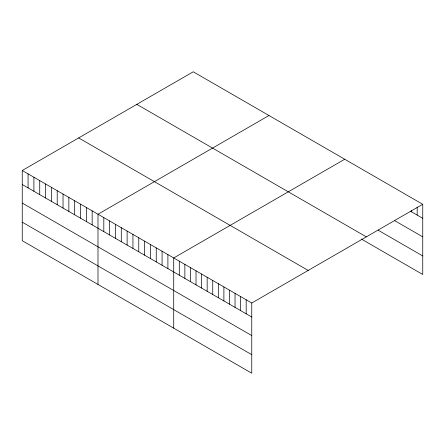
<?xml version="1.0" encoding="UTF-8"?>
<svg xmlns="http://www.w3.org/2000/svg" width="445" height="445" viewBox="0 0 445 445"><rect width="100%" height="100%" fill="white"/><g stroke="black" fill="none" stroke-linecap="round" stroke-linejoin="round"><path stroke-width="0.67" d="M22.25 170.507L251.759 303.012L251.759 373.216L22.25 240.712L22.25 170.507L193.241 71.784L422.75 204.288L422.75 274.493L361.44 239.099M268.98 115.511L97.989 214.234L97.989 284.438M344.719 159.238L173.722 257.961L173.722 328.165M251.759 303.012L422.75 204.288M410.49 211.23L422.75 218.311M394.882 220.764L422.75 236.851M378.161 230.21L422.75 255.953M136.815 104.364L366.324 236.868M78.676 137.928L308.185 270.432M22.25 184.53L251.759 317.035M22.25 203.07L251.759 335.575M22.25 222.172L251.759 354.676M417.176 207.081L417.176 215.096M411.603 210.541L411.603 211.876M246.185 299.791L246.185 313.814M240.612 296.576L240.612 310.599M235.038 293.355L235.038 307.378M229.464 290.14L229.464 304.163M223.891 286.919L223.891 300.942M218.317 283.704L218.317 297.727M212.738 280.483L212.738 294.507M207.164 277.268L207.164 291.291M201.591 274.048L201.591 288.071M196.017 270.833L196.017 284.856M190.443 267.612L190.443 281.635M184.87 264.397L184.87 278.42M179.296 261.176L179.296 275.199M167.898 254.596L167.898 268.619M162.075 251.23L162.075 265.253M156.245 247.865L156.245 261.894M150.421 244.505L150.421 258.528M144.597 241.14L144.597 255.163M138.768 237.775L138.768 251.803M132.944 234.415L132.944 248.438M127.114 231.05L127.114 245.073M121.29 227.684L121.29 241.713M115.466 224.325L115.466 238.348M109.637 220.959L109.637 234.982M103.813 217.594L103.813 231.617M92.16 210.869L92.16 224.892M86.336 207.504L86.336 221.527M80.512 204.144L80.512 218.167M74.682 200.778L74.682 214.802M68.858 197.413L68.858 211.436M63.034 194.048L63.034 208.076M57.205 190.688L57.205 204.711M51.381 187.323L51.381 201.346M45.551 183.957L45.551 197.986M39.727 180.598L39.727 194.621M33.903 177.232L33.903 191.255M28.074 173.867L28.074 187.896"/></g></svg>
